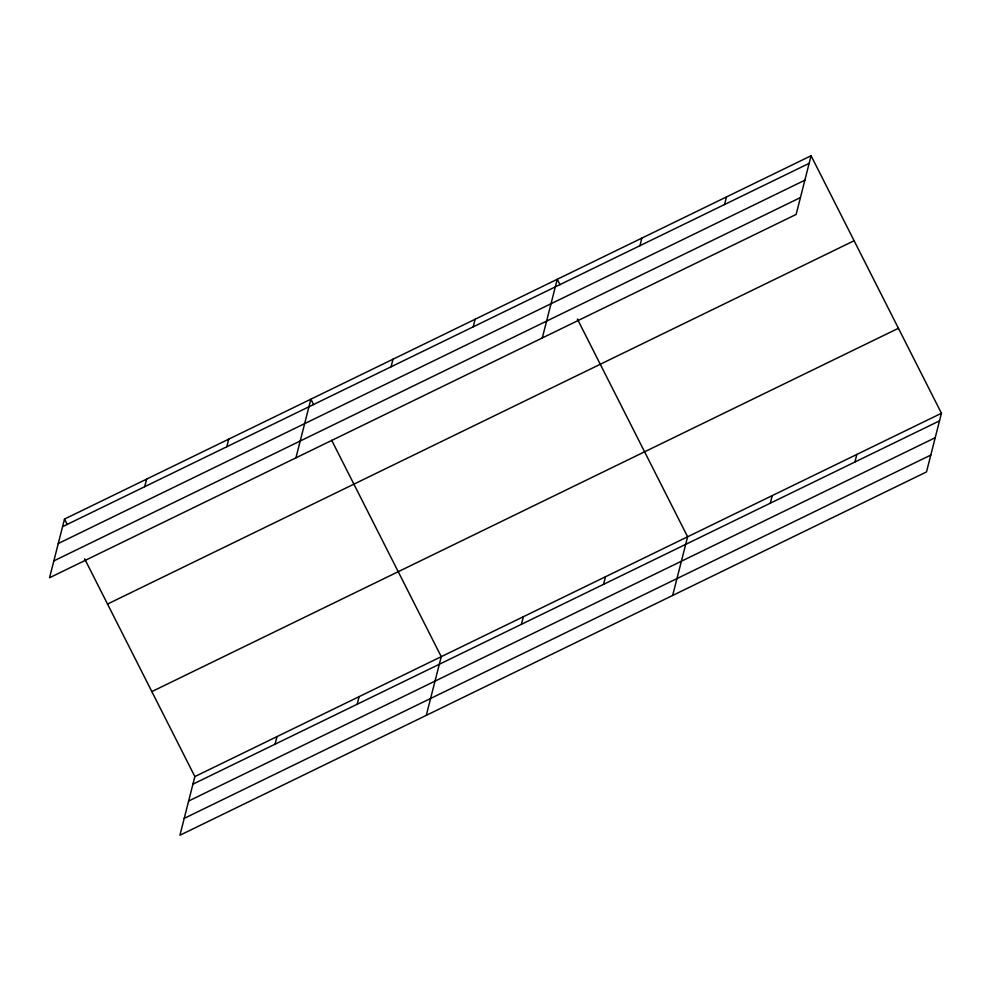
<?xml version="1.0" encoding="UTF-8"?>
<svg xmlns="http://www.w3.org/2000/svg" width="991" height="991" viewBox="0 0 991 991"><rect width="100%" height="100%" fill="white"/><g stroke="black" fill="none" stroke-linecap="round" stroke-linejoin="round"><path stroke-width="1.49" d="M64.502 519.073L49.55 577.741L796.132 214.428L811.084 155.76L64.502 519.073L67.277 524.561M144.698 486.705L146.631 479.111M226.815 446.743L228.748 439.149M84.631 558.825L194.868 776.572L179.916 835.24L926.498 471.927L941.45 413.259L811.084 155.76M295.925 457.854L310.877 399.175L313.651 404.662M275.052 744.204L276.997 736.61M391.061 366.806L393.006 359.213M357.181 704.242L359.114 696.636M473.19 326.844L475.123 319.251M426.291 715.341L441.243 656.674L331.688 440.301M542.3 337.956L557.252 279.289L560.026 284.764M521.427 624.305L523.359 616.712M639.926 245.706L641.858 238.113M603.556 584.343L605.489 576.75M724.532 204.53L726.477 196.936M672.654 595.455L687.618 536.788L577.369 319.028M770.292 503.205L772.224 495.611M854.899 462.029L856.843 454.435M62.569 526.667L809.152 163.354M58.271 543.526L804.853 180.213M53.848 560.894L800.431 197.581M107.523 604.052L854.106 240.739M151.846 691.594L898.428 328.281M194.868 776.572L941.45 413.259M192.935 784.166L939.518 420.853M188.637 801.025L935.219 437.7M184.215 818.38L930.797 455.067"/></g></svg>
